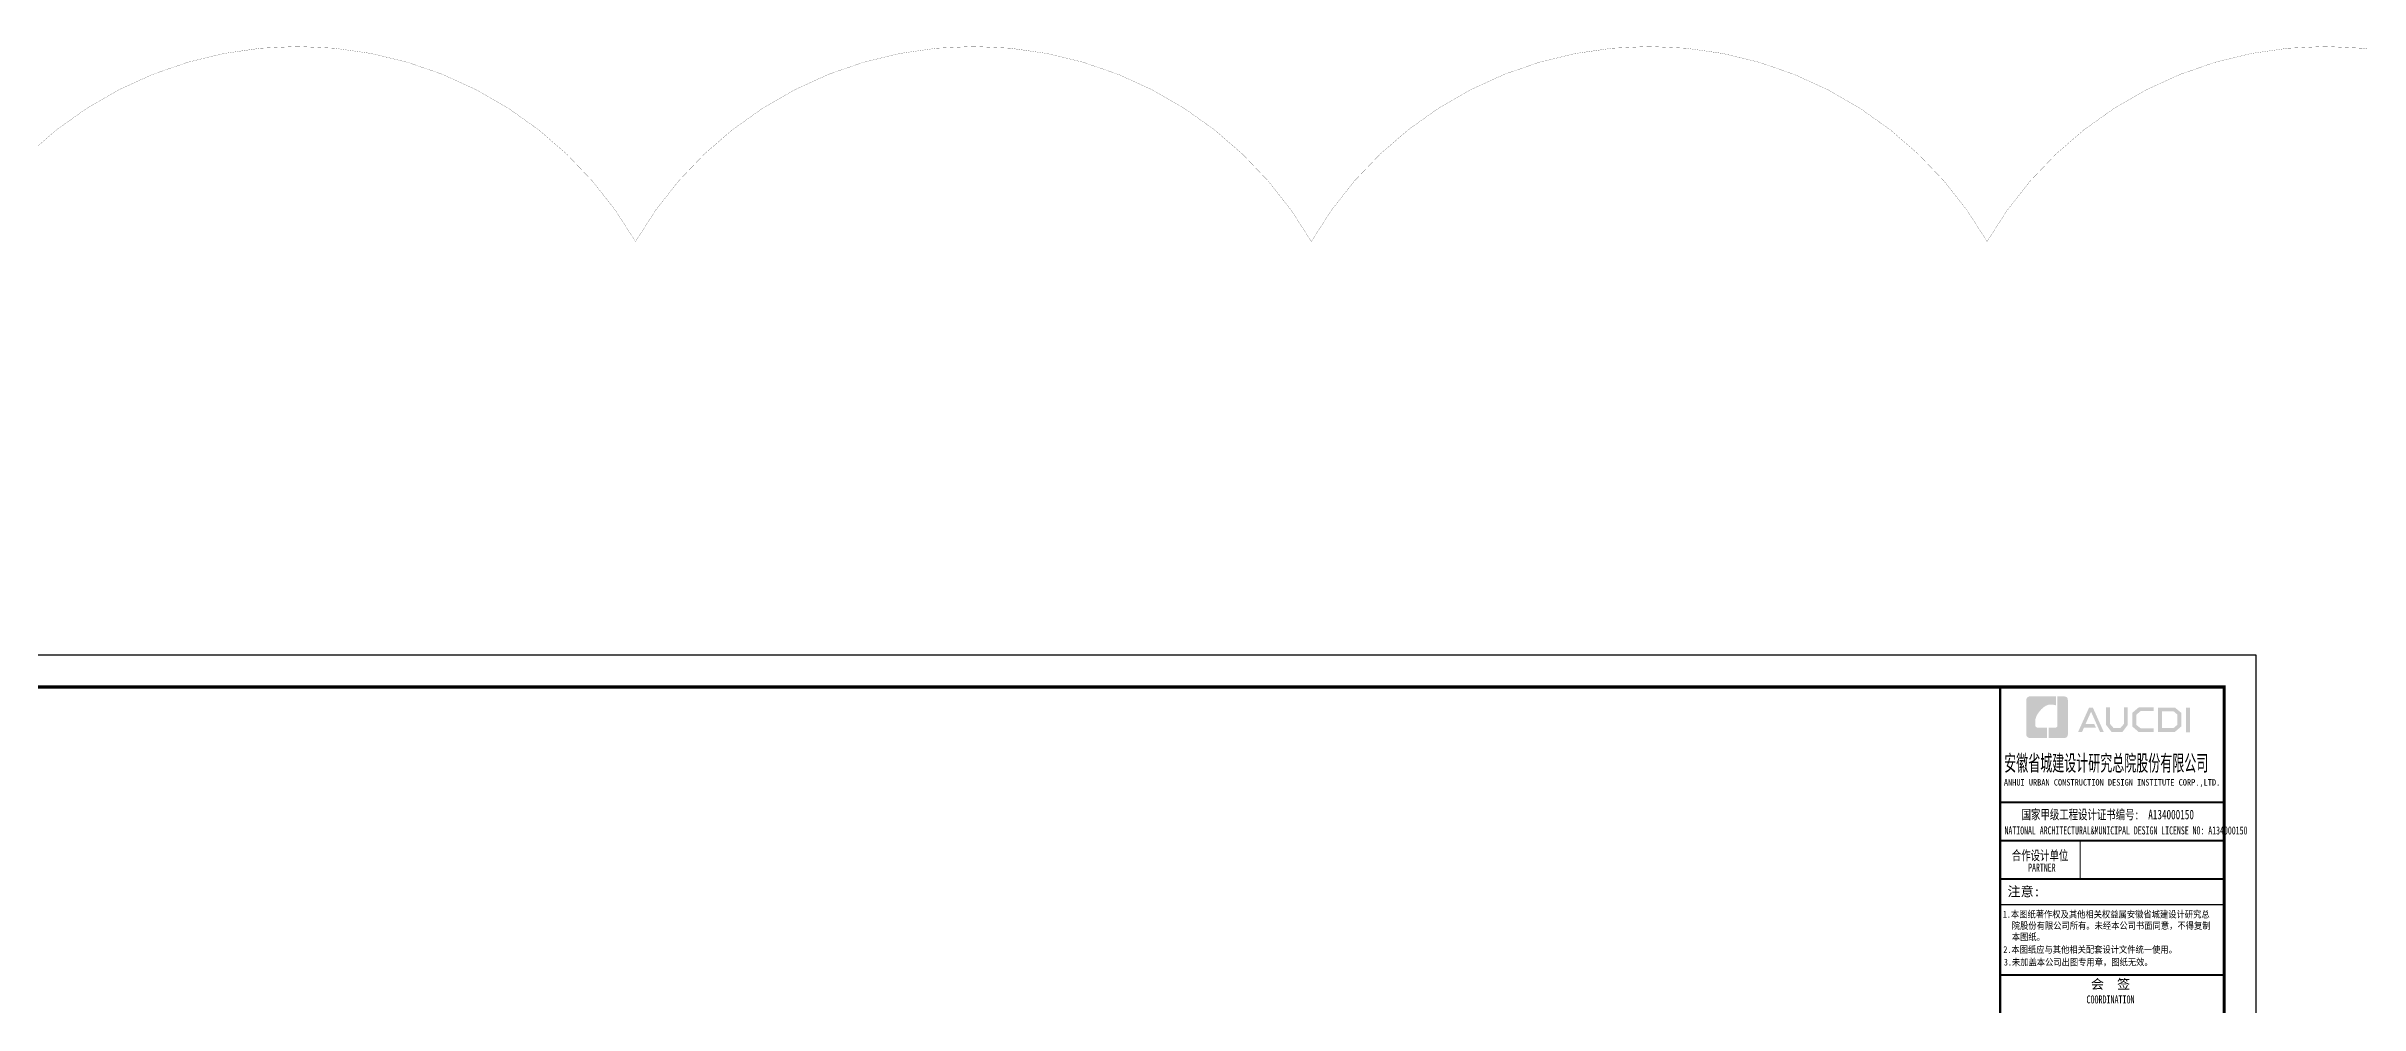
# Model space of a CAD drawing. Extents: x -812054 to 22247, y -644080 to 1003627.
# Drawn here: x -252569 to -180277, y -138397 to -108442 of the extents above; entities that cross this region are included whole.
import ezdxf

# ---------------------------------------------------------------- set-up
doc = ezdxf.new("R2010")
doc.units = 0
doc.header["$LTSCALE"] = 1000
doc.layers.get('0').update_dxf_attribs({"linetype": 'CONTINUOUS'})
doc.layers.add('-TK', color=7, linetype='CONTINUOUS')
doc.layers.add('图签文字', color=4, linetype='CONTINUOUS')
doc.layers.add('图框', color=9, linetype='CONTINUOUS', lineweight=18)
doc.layers.add('审图修改', color=2, linetype='CONTINUOUS', plot=False)
doc.styles.add('HT', font='simhei.ttf')
doc.styles.add('建筑图签-1', font='simhei.ttf', dxfattribs={"width": 0.7})

# ---------------------------------------------------------------- blocks, each defined once
blk = doc.blocks.new('院标1')
h = blk.add_hatch(color=150)
h.dxf.hatch_style = 1
h.set_gradient(color1=(33, 113, 253), color2=(33, 113, 253), tint=1, name='INVCURVED')
edge = h.paths.add_edge_path()
edge.add_spline(control_points=[(116373, 648379), (116379, 648379), (116382, 648379), (116391, 648379), (116391, 648379), (116391, 648379), (116616, 648379), (116616, 648379), (116616, 648379), (116616, 648379), (116616, 648054), (116616, 648054), (116616, 648054), (116616, 648054), (116108, 648054), (116108, 648054), (116108, 648054), (116028, 648054), (115963, 648111), (115963, 648199), (115963, 648199), (115963, 648199), (115963, 649215), (115963, 649215), (115963, 649215), (115963, 649295), (116018, 649360), (116108, 649360), (116108, 649360), (116108, 649360), (116897, 649360), (116897, 649360), (116897, 649360), (116897, 649360), (116897, 649080), (116897, 649080), (116897, 649080), (116897, 649080), (116566, 649140), (116356, 648859), (116356, 648859), (116245, 648719), (116240, 648545), (116247, 648466), (116247, 648466), (116254, 648386), (116247, 648466), (116247, 648466), (116247, 648466), (116247, 648466), (116258, 648374), (116373, 648379)], knot_values=[0, 0, 0, 0, 0.071429, 0.071429, 0.071429, 0.107143, 0.142857, 0.142857, 0.142857, 0.178571, 0.214286, 0.214286, 0.214286, 0.25, 0.285714, 0.285714, 0.285714, 0.321429, 0.357143, 0.357143, 0.357143, 0.392857, 0.428571, 0.428571, 0.428571, 0.464286, 0.5, 0.5, 0.5, 0.535714, 0.571429, 0.571429, 0.571429, 0.607143, 0.642857, 0.642857, 0.642857, 0.678571, 0.714286, 0.714286, 0.714286, 0.75, 0.785714, 0.785714, 0.785714, 0.821429, 0.857143, 0.857143, 0.857143, 0.928571, 1, 1, 1, 1], degree=3, periodic=0)
h = blk.add_hatch(color=150)
h.dxf.hatch_style = 1
h.set_gradient(color1=(33, 113, 253), color2=(33, 113, 253), tint=1, name='INVCURVED')
edge = h.paths.add_edge_path()
edge.add_spline(control_points=[(117268, 649215), (117268, 649215), (117268, 648199), (117268, 648199), (117268, 648199), (117268, 648114), (117212, 648054), (117123, 648054), (117123, 648054), (117123, 648054), (116663, 648054), (116663, 648054), (116663, 648054), (116663, 648054), (116663, 648379), (116663, 648379), (116663, 648379), (116663, 648379), (116865, 648379), (116865, 648379), (116865, 648379), (116907, 648379), (116941, 648413), (116941, 648455), (116941, 648455), (116941, 648455), (116941, 649360), (116941, 649360), (116941, 649360), (116941, 649360), (117123, 649360), (117123, 649360), (117123, 649360), (117204, 649360), (117268, 649306), (117268, 649215)], knot_values=[0, 0, 0, 0, 0.1, 0.1, 0.1, 0.15, 0.2, 0.2, 0.2, 0.25, 0.3, 0.3, 0.3, 0.35, 0.4, 0.4, 0.4, 0.45, 0.5, 0.5, 0.5, 0.55, 0.6, 0.6, 0.6, 0.65, 0.7, 0.7, 0.7, 0.75, 0.8, 0.8, 0.8, 0.9, 1, 1, 1, 1], degree=3, periodic=0)
blk = doc.blocks.new('A1')
at = {"layer": '图框'}
h = blk.add_hatch(color=256, dxfattribs=at)
h.paths.add_polyline_path([(81908, 57758), (82034, 57758), (82034, 56988), (81908, 56988)])
h.paths.add_polyline_path([(81156, 57642), (81156, 57116), (81516, 57116), (81640, 57223), (81640, 57541), (81520, 57642)], flags=16)
h.paths.add_polyline_path([(81038, 57760), (81038, 56998), (81560, 56998), (81759, 57168), (81759, 57596), (81563, 57760)])
h.paths.add_polyline_path([(80895, 57764), (80895, 57648), (80488, 57648), (80355, 57537), (80355, 57218), (80488, 57115), (80897, 57115), (80897, 56993), (80433, 56993), (80231, 57168), (80231, 57596), (80429, 57764)])
h.paths.add_polyline_path([(79412, 57762), (79532, 57762), (79532, 57251), (79646, 57120), (79857, 57120), (79971, 57251), (79971, 57762), (80085, 57762), (80085, 57214), (79921, 56997), (79583, 56997), (79412, 57216)])
h.paths.add_polyline_path([(78880, 57760), (78997, 57760), (79339, 56996), (79223, 56996), (78942, 57630), (78767, 57242), (79038, 57242), (79099, 57127), (78718, 57127), (78659, 56994), (78536, 56994)])
blk.add_lwpolyline([(0, 59400), (0, 0), (84100, 0), (84100, 59400)], close=True)
at = {"const_width": 100}
blk.add_lwpolyline([(2500, 58400), (2500, 1000), (83100, 1000), (83100, 58400)], close=True, dxfattribs=at)
at = {"layer": '图框'}
for p, q in [((76100, 54800), (83100, 54800)), ((76100, 54800), (83100, 54800)), ((76100, 53600), (83100, 53600))]:
    blk.add_line(p, q, dxfattribs=at)
for points, const_width in [([(76100, 1000), (76100, 58400)], 70), ([(76100, 54800), (83100, 54800)], 60), ([(76100, 53600), (83100, 53600)], 60), ([(76100, 53600), (83100, 53600)], 60), ([(78600, 53600), (78600, 52400)], 35), ([(76100, 52400), (83100, 52400)], 60), ([(76100, 52400), (83100, 52400)], 60), ([(76100, 51599), (83100, 51599)], 35), ([(76108, 49400), (83108, 49400)], 60)]:
    blk.add_lwpolyline(points, dxfattribs=dict(at, const_width=const_width))
blk.add_blockref('院标1', (-39049, -591249))
for s, height, style, width, p in [('ANHUI URBAN CONSTRUCTION DESIGN INSTITUTE CORP.,LTD.', 200, '建筑图签-1', 0.91, (76218, 55322)), ('NATIONAL ARCHITECTURAL&MUNICIPAL DESIGN LICENSE NO: A134000150', 250, '建筑图签-1', 0.6, (76237, 53795)), ('PARTNER', 250, '建筑图签-1', 0.6, (76975, 52634)), ('1.本图纸著作权及其他相关权益属安徽省城建设计研究总', 210, 'HT', 0.88, (76186, 51193)), ('本图纸。', 210, 'HT', 0.88, (76465, 50489)), ('院股份有限公司所有。未经本公司书面同意，不得复制', 210, 'HT', 0.88, (76465, 50839)), (' 2.本图纸应与其他相关配套设计文件统一使用。 ', 210, 'HT', 0.88, (76075, 50092)), ('3.未加盖本公司出图专用章，图纸无效。', 210, 'HT', 0.88, (76218, 49698)), ('COORDINATION', 250, '建筑图签-1', 0.7, (78800, 48513))]:
    blk.add_text(s, height=height, dxfattribs=dict(at, style=style, width=width)).set_placement(p)
at = {"layer": '图签文字', "color": 7, "style": '建筑图签-1'}
for s, height, width, p in [('安徽省城建设计研究总院股份有限公司', 500, 0.55, (76228, 55777)), ('国家甲级工程设计证书编号:  A134000150', 300, 0.7, (76772, 54267)), ('合作设计单位', 300, 0.7, (76465, 52990))]:
    blk.add_text(s, height=height, dxfattribs=dict(at, width=width)).set_placement(p)
for s, p in [('注意:', (76331, 51863)), ('会  签', (78935, 48968))]:
    blk.add_text(s, height=300, dxfattribs=at).set_placement(p)

msp = doc.modelspace()

# ---------------------------------------------------------------- linework, layer by layer
at = {"layer": '审图修改', "const_width": 5}
msp.add_lwpolyline([(-276393.13, -114544.92, -0.57735027), (-255274.91, -114544.92, -0.57735027), (-234156.69, -114544.92, -0.57735027), (-213038.46, -114544.92, -0.57735027), (-191920.24, -114544.92, -0.57735027), (-170802.01, -114544.92, -0.57735027), (-170802.01, -135663.15, -0.57735027), (-170802.01, -156781.37, -0.57735027), (-170802.01, -177899.6, -0.57735027), (-170802.01, -199017.82, -0.57735027), (-170802.01, -220136.05, -0.57735027), (-170802.01, -241254.27, -0.57735027), (-170802.01, -262372.49, -0.57735027), (-170802.01, -283490.72, -0.57735027), (-170802.01, -304608.94, -0.57735027), (-170802.01, -325727.17, -0.57735027), (-170802.01, -346845.39, -0.57735027)], format="xyb", dxfattribs=at)

# ---------------------------------------------------------------- block references
at = {"layer": '-TK'}
msp.add_blockref('A1', (-267613.63, -186869.25), dxfattribs=at)

doc.saveas('drawing.dxf')
